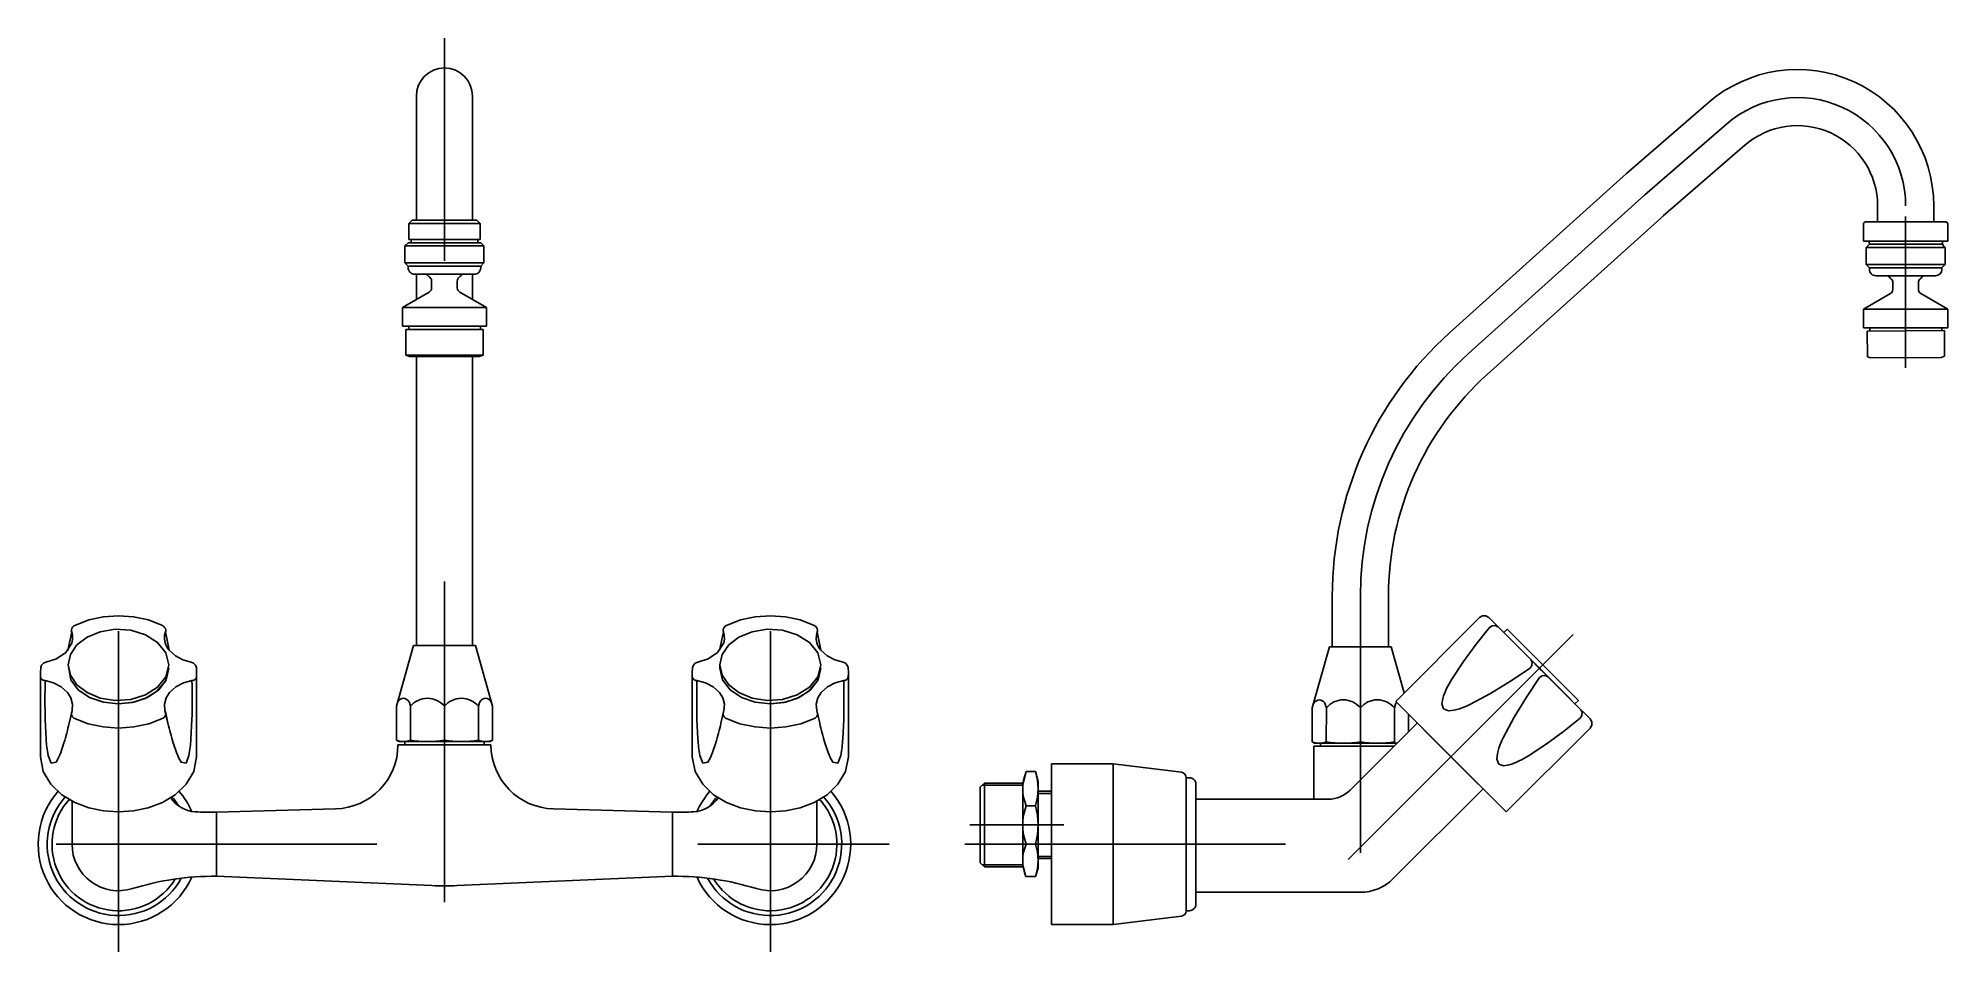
# Model space of a CAD drawing. Extents: x 12.285 to 12.88, y 5.132 to 5.417.
import ezdxf

# ---------------------------------------------------------------- set-up
doc = ezdxf.new("R2010")
doc.units = 0
doc.header["$LTSCALE"] = 0.2
doc.header["$MEASUREMENT"] = 0
doc.linetypes.add('AXES', pattern=[0.54, 0.3, -0.08, 0.08, -0.08])
doc.linetypes.add('CONTINU', pattern=[0])
doc.layers.get('0').update_dxf_attribs({"linetype": 'CONTINUOUS'})
doc.layers.add('DECA_EIXOS', color=5, linetype='AXES')

msp = doc.modelspace()

# ---------------------------------------------------------------- linework, layer by layer
at = {"linetype": 'CONTINU'}
for points in [[(12.42013, 5.39879, 1), (12.40263, 5.39879)], [(12.87566, 5.36456, 0.642715), (12.80533, 5.39667)], [(12.85816, 5.36456, 0.642718), (12.81679, 5.38345)], [(12.85437, 5.35956, 0.414211), (12.85377, 5.35896)], [(12.85756, 5.35956, 0.41421), (12.85816, 5.36016)], [(12.87566, 5.36016, 0.415448), (12.87626, 5.35956)], [(12.88005, 5.35896, 0.414145), (12.87945, 5.35956)], [(12.40008, 5.34525, 0.415833), (12.40208, 5.34324)], [(12.40584, 5.34324, 0.046952), (12.40682, 5.3423)], [(12.40738, 5.34111, 0.230081), (12.40682, 5.3423)], [(12.41594, 5.3423, 0.229176), (12.41538, 5.34112)], [(12.41594, 5.3423, 0.046846), (12.41691, 5.34324)], [(12.42068, 5.34324, 0.415111), (12.42268, 5.34524)], [(12.85561, 5.34476, 0.414214), (12.85761, 5.34276)], [(12.86139, 5.34276, 0.045663), (12.86234, 5.34185)], [(12.86291, 5.34065, 0.233456), (12.86234, 5.34185)], [(12.87148, 5.34184, 0.231299), (12.87091, 5.34065)], [(12.87148, 5.34184, 0.045659), (12.87243, 5.34276)], [(12.87621, 5.34276, 0.414177), (12.87821, 5.34476)], [(12.40664, 5.33768, 0.267952), (12.40739, 5.33898)], [(12.41539, 5.33898, 0.267941), (12.41614, 5.33768)], [(12.86216, 5.3372, 0.267952), (12.86291, 5.3385)], [(12.87091, 5.3385, 0.267941), (12.87166, 5.3372)], [(12.72473, 5.32498, 0.212567), (12.68816, 5.24286)], [(12.73643, 5.31197, 0.212557), (12.70566, 5.24286)], [(12.2961, 5.23373, 0.242212), (12.29506, 5.23238)], [(12.32346, 5.23373, -0.242212), (12.3245, 5.23232)], [(12.4993, 5.23373, 0.242214), (12.49825, 5.23232)], [(12.52666, 5.23373, -0.242214), (12.5277, 5.23232)], [(12.29518, 5.23174, -0.203609), (12.29506, 5.23238)], [(12.32431, 5.22828, 0.100363), (12.32553, 5.22605)], [(12.32438, 5.23174, 0.203773), (12.3245, 5.23232)], [(12.49838, 5.23174, -0.203689), (12.49825, 5.23232)], [(12.52751, 5.22828, 0.100374), (12.52873, 5.22605)], [(12.52758, 5.23174, 0.203705), (12.5277, 5.23232)], [(12.28543, 5.21766), (12.28581, 5.217, 0.140069), (12.28689, 5.21655)], [(12.28719, 5.19835), (12.28691, 5.20441, -0.009789), (12.28689, 5.21655)], [(12.33236, 5.19835), (12.33265, 5.20441, 0.009792), (12.33267, 5.21655)], [(12.33413, 5.21766), (12.33374, 5.217, -0.140069), (12.33267, 5.21655)], [(12.48863, 5.21766), (12.48901, 5.217, 0.140065), (12.49009, 5.21655)], [(12.49039, 5.19835), (12.49011, 5.20441, -0.00979), (12.49009, 5.21655)], [(12.53556, 5.19835), (12.53585, 5.20441, 0.009791), (12.53587, 5.21655)], [(12.53724, 5.2175), (12.53695, 5.217, -0.140069), (12.53587, 5.21655)], [(12.72286, 5.20774), (12.72232, 5.20929), (12.72258, 5.21095, -0.045801), (12.72382, 5.21406, -0.020131), (12.72545, 5.21702)], [(12.39766, 5.21076, 0.185622), (12.39668, 5.2096)], [(12.39948, 5.21077, 0.283666), (12.39766, 5.21076)], [(12.40045, 5.20967, 0.1769), (12.39948, 5.21077)], [(12.41138, 5.20854, 0.468794), (12.40077, 5.20854)], [(12.42198, 5.20854, 0.468795), (12.41138, 5.20854)], [(12.42327, 5.21077, 0.177018), (12.42231, 5.20967)], [(12.42509, 5.21076, 0.285004), (12.42327, 5.21077)], [(12.42608, 5.2096, 0.186176), (12.42509, 5.21076)], [(12.6832, 5.21028, 0.185708), (12.68221, 5.20912)], [(12.68502, 5.21028, 0.283757), (12.6832, 5.21028)], [(12.68609, 5.20882, 0.224058), (12.68502, 5.21028)], [(12.69691, 5.20806, 0.468801), (12.68631, 5.20806)], [(12.70752, 5.20806, 0.468797), (12.69691, 5.20806)], [(12.70819, 5.20978, 0.126862), (12.70774, 5.20882)], [(12.29438, 5.20327, -0.016119), (12.29276, 5.19713), (12.29176, 5.19414)], [(12.32518, 5.20323, 0.016004), (12.3268, 5.19713), (12.3278, 5.19414)], [(12.49758, 5.20327, -0.016122), (12.49596, 5.19713), (12.49496, 5.19414)], [(12.52838, 5.20323, 0.016007), (12.53, 5.19713), (12.531, 5.19414)], [(12.73105, 5.20906, -0.027343), (12.72783, 5.20778), (12.72618, 5.20733), (12.72444, 5.20716), (12.72286, 5.20774)], [(12.28873, 5.19081), (12.28783, 5.19323, -0.030851), (12.28719, 5.19835)], [(12.33083, 5.19081), (12.33172, 5.19323, 0.030851), (12.33236, 5.19835)], [(12.39638, 5.19797, 0.197191), (12.40077, 5.19797)], [(12.40077, 5.19797, 0.081682), (12.41138, 5.19797)], [(12.41138, 5.19797, 0.081683), (12.42199, 5.19797)], [(12.42199, 5.19797, 0.197179), (12.42638, 5.19797)], [(12.49193, 5.19081), (12.49103, 5.19323, -0.030854), (12.49039, 5.19835)], [(12.53403, 5.19081), (12.53492, 5.19323, 0.030854), (12.53556, 5.19835)], [(12.68191, 5.19749, 0.197187), (12.6863, 5.19749)], [(12.6863, 5.19749, 0.081682), (12.69691, 5.19749)], [(12.69691, 5.19749, 0.081667), (12.70752, 5.19749)], [(12.7414, 5.19871, 0.027344), (12.74011, 5.19549), (12.73967, 5.19384), (12.7395, 5.1921), (12.74007, 5.19052)], [(12.29176, 5.19414, -0.033821), (12.29029, 5.19109), (12.28873, 5.19081)], [(12.3278, 5.19414, 0.033821), (12.32926, 5.19109), (12.33083, 5.19081)], [(12.37742, 5.17654, 0.406441), (12.39688, 5.19655)], [(12.42588, 5.19654, 0.406298), (12.44534, 5.17654)], [(12.49496, 5.19414, -0.033823), (12.49349, 5.19109), (12.49193, 5.19081)], [(12.531, 5.19414, 0.033822), (12.53246, 5.19109), (12.53403, 5.19081)], [(12.74007, 5.19052), (12.74162, 5.18999), (12.74328, 5.19024, 0.045801), (12.74639, 5.19149, 0.020131), (12.74935, 5.19312)], [(12.59277, 5.18817, 0.210968), (12.59277, 5.17754)], [(12.59559, 5.17754, 0.158093), (12.59559, 5.18817)], [(12.64263, 5.18628, 0.37886), (12.64113, 5.18797)], [(12.64563, 5.18427, 0.414215), (12.64363, 5.18627)], [(12.29095, 5.18206, 1.161378), (12.33263, 5.15527)], [(12.29317, 5.18034, 1.122961), (12.32934, 5.15494)], [(12.29448, 5.17955, 1.100819), (12.32747, 5.1547)], [(12.32596, 5.18008, 0.234682), (12.33368, 5.17565)], [(12.3286, 5.1774, 0.041336), (12.32639, 5.18034)], [(12.33266, 5.17572, 0.07561), (12.3286, 5.18206)], [(12.48908, 5.17565, 0.234681), (12.49679, 5.18008)], [(12.49415, 5.18206, 0.075611), (12.49009, 5.17572)], [(12.49013, 5.15527, 1.161379), (12.5318, 5.18206)], [(12.49341, 5.15494, 1.122962), (12.52959, 5.18034)], [(12.49637, 5.18034, 0.041336), (12.49416, 5.1774)], [(12.49529, 5.1547, 1.100819), (12.52828, 5.17955)], [(12.68698, 5.17956, 0.201238), (12.69376, 5.18241)], [(12.33368, 5.17565, 0.021164), (12.34028, 5.17554)], [(12.48248, 5.17554, 0.021164), (12.48908, 5.17565)], [(12.59277, 5.17754, 0.187031), (12.59277, 5.16554)], [(12.59559, 5.16554, 0.140155), (12.59559, 5.17754)], [(12.29528, 5.16555, 0.505827), (12.31408, 5.15169)], [(12.50868, 5.15169, 0.505426), (12.52748, 5.16554)], [(12.59277, 5.16554, 0.207776), (12.59262, 5.15545)], [(12.59559, 5.15545, 0.166861), (12.59559, 5.16554)], [(12.34028, 5.15554, 0.077808), (12.31408, 5.15169)], [(12.50868, 5.15169, 0.077808), (12.48248, 5.15554)], [(12.40748, 5.15262, 0.021681), (12.41528, 5.15262)], [(12.69691, 5.15056, 0.198919), (12.70717, 5.1548)], [(12.64113, 5.1431, 0.37886), (12.64263, 5.14479)], [(12.64363, 5.14481, 0.414214), (12.64563, 5.14681)]]:
    msp.add_lwpolyline(points, format="xyb", dxfattribs=at)
for points in [[(12.40263, 5.36004), (12.40263, 5.39879)], [(12.42013, 5.36004), (12.42013, 5.39879)], [(12.80533, 5.39667), (12.77989, 5.37464)], [(12.81679, 5.38345), (12.79134, 5.36142)], [(12.77989, 5.37464), (12.72473, 5.32498)], [(12.85816, 5.36016), (12.85816, 5.36456)], [(12.87566, 5.36016), (12.87566, 5.36456)], [(12.40028, 5.35904), (12.40128, 5.36004)], [(12.40028, 5.35404), (12.40028, 5.35904)], [(12.40028, 5.35904), (12.42248, 5.35904)], [(12.40128, 5.36004), (12.42148, 5.36004)], [(12.42148, 5.36004), (12.42248, 5.35904)], [(12.42248, 5.35404), (12.42248, 5.35904)], [(12.7916, 5.36164), (12.73643, 5.31197)], [(12.85377, 5.35356), (12.85377, 5.35896)], [(12.86691, 5.35956), (12.85437, 5.35956)], [(12.87945, 5.35956), (12.86691, 5.35956)], [(12.88005, 5.35356), (12.88005, 5.35896)], [(12.39908, 5.35204), (12.40008, 5.35304)], [(12.39908, 5.34674), (12.39908, 5.35204)], [(12.39908, 5.35204), (12.42368, 5.35204)], [(12.40008, 5.35304), (12.42268, 5.35304)], [(12.40028, 5.35404), (12.42248, 5.35404)], [(12.40098, 5.35304), (12.40098, 5.35404)], [(12.42178, 5.35304), (12.42178, 5.35404)], [(12.42268, 5.35304), (12.42368, 5.35204)], [(12.42368, 5.34674), (12.42368, 5.35204)], [(12.86691, 5.35356), (12.85377, 5.35356)], [(12.85461, 5.35156), (12.85511, 5.35206)], [(12.85511, 5.35206), (12.85561, 5.35256)], [(12.85561, 5.35256), (12.85545, 5.35356)], [(12.85561, 5.35256), (12.87837, 5.35256)], [(12.88005, 5.35356), (12.86691, 5.35356)], [(12.87837, 5.35256), (12.87837, 5.35356)], [(12.87871, 5.35206), (12.87837, 5.35256)], [(12.87921, 5.35156), (12.87871, 5.35206)], [(12.39908, 5.34674), (12.40008, 5.34574)], [(12.39908, 5.34674), (12.42368, 5.34674)], [(12.42268, 5.34574), (12.42368, 5.34674)], [(12.85461, 5.35156), (12.87921, 5.35156)], [(12.85461, 5.34626), (12.85461, 5.35156)], [(12.87921, 5.34626), (12.85461, 5.34626)], [(12.85511, 5.34576), (12.85461, 5.34626)], [(12.87871, 5.34576), (12.87921, 5.34626)], [(12.87921, 5.34626), (12.87921, 5.35156)], [(12.40008, 5.34525), (12.40008, 5.34574)], [(12.40008, 5.34574), (12.42268, 5.34574)], [(12.40208, 5.34324), (12.42068, 5.34324)], [(12.40263, 5.33536), (12.40263, 5.34324)], [(12.40739, 5.33898), (12.40738, 5.34111)], [(12.41539, 5.33898), (12.41538, 5.34112)], [(12.42013, 5.33537), (12.42013, 5.34324)], [(12.42268, 5.34524), (12.42268, 5.34574)], [(12.85561, 5.34526), (12.85511, 5.34576)], [(12.85561, 5.34476), (12.85561, 5.34526)], [(12.87821, 5.34526), (12.85561, 5.34526)], [(12.86691, 5.34276), (12.85761, 5.34276)], [(12.86291, 5.3385), (12.86291, 5.34065)], [(12.86691, 5.34276), (12.87621, 5.34276)], [(12.87091, 5.3385), (12.87091, 5.34065)], [(12.87821, 5.34526), (12.87871, 5.34576)], [(12.87821, 5.34476), (12.87821, 5.34526)], [(12.40664, 5.33768), (12.39825, 5.33284)], [(12.42453, 5.33284), (12.41614, 5.33768)], [(12.86216, 5.3372), (12.85377, 5.33236)], [(12.88005, 5.33236), (12.87166, 5.3372)], [(12.39825, 5.32703), (12.39825, 5.33284)], [(12.39825, 5.33284), (12.42453, 5.33284)], [(12.42453, 5.32703), (12.42453, 5.33284)], [(12.85377, 5.32655), (12.85377, 5.33236)], [(12.85377, 5.33236), (12.88005, 5.33236)], [(12.88005, 5.32655), (12.88005, 5.33236)], [(12.39825, 5.32703), (12.42453, 5.32703)], [(12.39939, 5.31801), (12.39939, 5.32601)], [(12.39939, 5.32601), (12.42349, 5.32601)], [(12.40023, 5.32703), (12.40024, 5.32601)], [(12.42263, 5.32703), (12.42264, 5.32601)], [(12.42349, 5.32601), (12.42349, 5.31801)], [(12.85377, 5.32655), (12.86691, 5.32655)], [(12.85491, 5.32553), (12.86691, 5.32563)], [(12.85491, 5.32553), (12.85497, 5.31753)], [(12.85575, 5.32655), (12.85576, 5.32554)], [(12.86691, 5.32655), (12.88005, 5.32655)], [(12.86691, 5.32563), (12.87901, 5.32572)], [(12.87815, 5.32655), (12.87816, 5.32571)], [(12.87901, 5.32572), (12.87907, 5.31772)], [(12.40051, 5.31762), (12.39939, 5.31801)], [(12.39939, 5.31801), (12.42349, 5.31801)], [(12.40051, 5.31762), (12.42225, 5.31762)], [(12.40263, 5.22754), (12.40263, 5.31763)], [(12.42013, 5.22754), (12.42013, 5.31762)], [(12.42225, 5.31762), (12.42349, 5.31801)], [(12.85497, 5.31753), (12.85603, 5.31714)], [(12.85603, 5.31714), (12.87802, 5.31731)], [(12.87802, 5.31731), (12.87907, 5.31772)], [(12.68816, 5.22706), (12.68816, 5.24286)], [(12.70566, 5.22706), (12.70566, 5.24286)], [(12.2961, 5.23373), (12.30048, 5.23545), (12.30508, 5.23645), (12.30978, 5.23672)], [(12.32346, 5.23373), (12.31907, 5.23545), (12.31447, 5.23645), (12.30978, 5.23672)], [(12.4993, 5.23373), (12.50368, 5.23545), (12.50828, 5.23645), (12.51298, 5.23678)], [(12.52666, 5.23373), (12.52227, 5.23545), (12.51767, 5.23645), (12.51298, 5.23678)], [(12.70794, 5.21004), (12.7341, 5.2362)], [(12.72545, 5.21702), (12.7291, 5.22255), (12.73306, 5.22789), (12.7372, 5.2331)], [(12.7341, 5.2362), (12.73501, 5.23672), (12.73602, 5.23672), (12.73693, 5.2362)], [(12.75273, 5.2204), (12.73693, 5.2362)], [(12.7372, 5.2331), (12.73799, 5.23363), (12.73893, 5.23375), (12.73978, 5.23334)], [(12.29523, 5.2282), (12.29334, 5.22532), (12.29044, 5.22338), (12.28712, 5.22228)], [(12.29518, 5.23174), (12.29393, 5.22593)], [(12.29523, 5.2282), (12.29546, 5.22949), (12.29543, 5.2307), (12.29518, 5.23174)], [(12.32431, 5.22828), (12.32409, 5.22949), (12.32413, 5.2307), (12.32438, 5.23174)], [(12.32438, 5.23174), (12.32553, 5.22605)], [(12.39638, 5.20854), (12.40173, 5.22754)], [(12.40173, 5.22754), (12.42103, 5.22754)], [(12.42103, 5.22754), (12.42638, 5.20854)], [(12.49847, 5.22827), (12.49654, 5.22532), (12.49364, 5.22338), (12.49032, 5.22228)], [(12.49838, 5.23174), (12.49713, 5.22593)], [(12.49847, 5.22827), (12.49866, 5.22949), (12.49863, 5.2307), (12.49838, 5.23174)], [(12.52751, 5.22828), (12.52729, 5.22949), (12.52733, 5.2307), (12.52758, 5.23174)], [(12.52758, 5.23174), (12.52873, 5.22605)], [(12.68191, 5.20806), (12.68726, 5.22706)], [(12.68726, 5.22706), (12.70656, 5.22706)], [(12.70656, 5.22706), (12.7106, 5.21271)], [(12.74269, 5.23256), (12.74163, 5.2315)], [(12.76383, 5.20929), (12.74163, 5.2315)], [(12.75273, 5.2204), (12.74163, 5.2315)], [(12.76489, 5.21035), (12.74269, 5.23256)], [(12.74276, 5.23037), (12.74774, 5.22539)], [(12.28553, 5.22058), (12.2858, 5.22136), (12.28636, 5.22196), (12.28712, 5.22228)], [(12.29429, 5.22044), (12.29408, 5.22146)], [(12.32553, 5.22605), (12.3275, 5.22429), (12.32987, 5.22305), (12.33243, 5.22228)], [(12.33403, 5.22058), (12.33376, 5.22136), (12.33319, 5.22196), (12.33243, 5.22228)], [(12.48873, 5.22058), (12.489, 5.22136), (12.48956, 5.22196), (12.49032, 5.22228)], [(12.49728, 5.2204), (12.49728, 5.22146)], [(12.52873, 5.22605), (12.5307, 5.22429), (12.53307, 5.22305), (12.53563, 5.22228)], [(12.53723, 5.22058), (12.53696, 5.22136), (12.53639, 5.22196), (12.53563, 5.22228)], [(12.74691, 5.22622), (12.75099, 5.22214)], [(12.74984, 5.22046), (12.75037, 5.22125), (12.75049, 5.22219), (12.75008, 5.22304)], [(12.75136, 5.22177), (12.75161, 5.22151)], [(12.75161, 5.22151), (12.75203, 5.22109)], [(12.75203, 5.22109), (12.75273, 5.2204)], [(12.28543, 5.21898), (12.28553, 5.22058)], [(12.28543, 5.21898), (12.28543, 5.21766)], [(12.28543, 5.21898), (12.28543, 5.19282)], [(12.28689, 5.21655), (12.28955, 5.21588), (12.29193, 5.21464), (12.29391, 5.21285)], [(12.29429, 5.22044), (12.29491, 5.21682), (12.29724, 5.21371), (12.30074, 5.21132), (12.30505, 5.20981), (12.30978, 5.20929), (12.3145, 5.20981), (12.31881, 5.21132), (12.32231, 5.21371), (12.32464, 5.21682), (12.32548, 5.2204)], [(12.32548, 5.2204), (12.32439, 5.21634), (12.32165, 5.21313), (12.31803, 5.21095), (12.31399, 5.2097), (12.30978, 5.20929)], [(12.33267, 5.21655), (12.33, 5.21588), (12.32763, 5.21464), (12.32564, 5.21285)], [(12.33413, 5.21898), (12.33403, 5.22058)], [(12.33413, 5.21898), (12.33413, 5.21766)], [(12.33413, 5.21898), (12.33413, 5.19282)], [(12.48863, 5.21898), (12.48873, 5.22058)], [(12.48863, 5.21898), (12.48863, 5.21766)], [(12.48863, 5.21898), (12.48863, 5.19282)], [(12.49009, 5.21655), (12.49275, 5.21588), (12.49513, 5.21464), (12.49711, 5.21285)], [(12.49728, 5.2204), (12.49811, 5.21682), (12.50044, 5.21371), (12.50394, 5.21132), (12.50825, 5.20981), (12.51298, 5.20929), (12.5177, 5.20981), (12.52201, 5.21132), (12.52551, 5.21371), (12.52784, 5.21682), (12.52868, 5.2204)], [(12.52868, 5.2204), (12.52759, 5.21634), (12.52485, 5.21313), (12.52123, 5.21095), (12.51719, 5.2097), (12.51298, 5.20929)], [(12.53587, 5.21655), (12.5332, 5.21588), (12.53083, 5.21464), (12.52884, 5.21285)], [(12.53733, 5.21898), (12.53723, 5.22058)], [(12.53733, 5.21898), (12.53724, 5.2175)], [(12.53733, 5.21898), (12.53733, 5.19282)], [(12.74984, 5.22046), (12.74376, 5.21635), (12.73753, 5.21248), (12.73105, 5.20906)], [(12.75279, 5.2175), (12.74869, 5.21143), (12.74482, 5.20519), (12.7414, 5.19871)], [(12.75273, 5.2204), (12.76383, 5.20929)], [(12.75343, 5.2197), (12.75273, 5.2204)], [(12.75279, 5.2175), (12.75359, 5.21803), (12.75453, 5.21816), (12.75538, 5.21775)], [(12.75385, 5.21928), (12.75343, 5.2197)], [(12.7541, 5.21902), (12.75385, 5.21928)], [(12.75855, 5.21458), (12.75448, 5.21865)], [(12.7627, 5.21042), (12.75772, 5.2154)], [(12.29391, 5.21285), (12.29495, 5.21117), (12.29545, 5.20925), (12.29531, 5.20722)], [(12.32564, 5.21285), (12.3246, 5.21117), (12.3241, 5.20925), (12.32425, 5.20722)], [(12.40045, 5.20967), (12.40077, 5.20854)], [(12.42198, 5.20854), (12.42231, 5.20967)], [(12.49711, 5.21285), (12.49815, 5.21117), (12.49865, 5.20925), (12.49851, 5.20722)], [(12.52884, 5.21285), (12.5278, 5.21117), (12.5273, 5.20925), (12.52745, 5.20722)], [(12.68598, 5.20919), (12.68631, 5.20806)], [(12.70785, 5.2092), (12.70752, 5.20806)], [(12.70794, 5.21004), (12.72515, 5.19282)], [(12.71066, 5.20731), (12.70794, 5.21004)], [(12.76489, 5.21035), (12.76383, 5.20929)], [(12.76854, 5.20459), (12.76383, 5.20929)], [(12.29531, 5.20722), (12.29438, 5.20327)], [(12.2951, 5.20635), (12.29519, 5.20671)], [(12.2951, 5.20635), (12.2951, 5.20577), (12.29539, 5.20525), (12.29584, 5.20486)], [(12.29531, 5.20722), (12.29519, 5.20671)], [(12.29584, 5.20486), (12.3003, 5.20312), (12.305, 5.2021), (12.30978, 5.20176)], [(12.32372, 5.20486), (12.31926, 5.20312), (12.31455, 5.2021), (12.30978, 5.20176)], [(12.32449, 5.20636), (12.32446, 5.20577), (12.32417, 5.20525), (12.32372, 5.20486)], [(12.32425, 5.20722), (12.32437, 5.20671)], [(12.32425, 5.20722), (12.32518, 5.20323)], [(12.32449, 5.20636), (12.32437, 5.20671)], [(12.32518, 5.20323), (12.32449, 5.20636)], [(12.39638, 5.19797), (12.39638, 5.20854)], [(12.40077, 5.19797), (12.40077, 5.20854)], [(12.42199, 5.19797), (12.42198, 5.20854)], [(12.42638, 5.19797), (12.42638, 5.20854)], [(12.49851, 5.20722), (12.49758, 5.20327)], [(12.49831, 5.20635), (12.4983, 5.20577), (12.49859, 5.20525), (12.49904, 5.20486)], [(12.49831, 5.20635), (12.49839, 5.20671)], [(12.49851, 5.20722), (12.49839, 5.20671)], [(12.49904, 5.20486), (12.5035, 5.20312), (12.5082, 5.2021), (12.51298, 5.20176)], [(12.52692, 5.20486), (12.52246, 5.20312), (12.51776, 5.2021), (12.51298, 5.20176)], [(12.52769, 5.20636), (12.52766, 5.20577), (12.52737, 5.20525), (12.52692, 5.20486)], [(12.52745, 5.20722), (12.52838, 5.20323)], [(12.52745, 5.20722), (12.52757, 5.20671)], [(12.52769, 5.20636), (12.52757, 5.20671)], [(12.52838, 5.20323), (12.52769, 5.20636)], [(12.68191, 5.19749), (12.68191, 5.20806)], [(12.6863, 5.19749), (12.68631, 5.20806)], [(12.71466, 5.20331), (12.69376, 5.18241)], [(12.69691, 5.19749), (12.69691, 5.20806)], [(12.70752, 5.19706), (12.70752, 5.20806)], [(12.71066, 5.20731), (12.72515, 5.19282)], [(12.71191, 5.20056), (12.71191, 5.20606)], [(12.74935, 5.19312), (12.75489, 5.19676), (12.76023, 5.20073), (12.76543, 5.20486)], [(12.76543, 5.20486), (12.76596, 5.20566), (12.76609, 5.2066), (12.76568, 5.20745)], [(12.76621, 5.20692), (12.76568, 5.20745)], [(12.76854, 5.20176), (12.76906, 5.20267), (12.76906, 5.20368), (12.76854, 5.20459)], [(12.39638, 5.19797), (12.39713, 5.19754)], [(12.39713, 5.19754), (12.42563, 5.19754)], [(12.39898, 5.19654), (12.39898, 5.19755)], [(12.42378, 5.19654), (12.42378, 5.19755)], [(12.42563, 5.19754), (12.42638, 5.19797)], [(12.68266, 5.19706), (12.68191, 5.19749)], [(12.73541, 5.18257), (12.7149, 5.20307)], [(12.74237, 5.1756), (12.76854, 5.20176)], [(12.30978, 5.1756), (12.3051, 5.17592), (12.3005, 5.1769), (12.29612, 5.17856), (12.2921, 5.18098), (12.28869, 5.18421), (12.28631, 5.18823), (12.28543, 5.19282)], [(12.30978, 5.1756), (12.31446, 5.17592), (12.31905, 5.1769), (12.32343, 5.17856), (12.32745, 5.18098), (12.33086, 5.18421), (12.33325, 5.18823), (12.33413, 5.19282)], [(12.39688, 5.19655), (12.42588, 5.19654)], [(12.51298, 5.1756), (12.5083, 5.17592), (12.5037, 5.1769), (12.49932, 5.17856), (12.4953, 5.18098), (12.49189, 5.18421), (12.48951, 5.18823), (12.48863, 5.19282)], [(12.51298, 5.1756), (12.51766, 5.17592), (12.52226, 5.1769), (12.52663, 5.17856), (12.53066, 5.18098), (12.53406, 5.18421), (12.53645, 5.18823), (12.53733, 5.19282)], [(12.68241, 5.19606), (12.68241, 5.17956)], [(12.70741, 5.19606), (12.68241, 5.19606)], [(12.68266, 5.19706), (12.70841, 5.19706)], [(12.68451, 5.19606), (12.68451, 5.19707)], [(12.74237, 5.1756), (12.72515, 5.19282)], [(12.72515, 5.19282), (12.73965, 5.17832)], [(12.59165, 5.18399), (12.59277, 5.18817)], [(12.59277, 5.18817), (12.59559, 5.18817)], [(12.59643, 5.18504), (12.59559, 5.18817)], [(12.60063, 5.19059), (12.61983, 5.19059)], [(12.60063, 5.19059), (12.60063, 5.14049)], [(12.64113, 5.18797), (12.61983, 5.19059)], [(12.61983, 5.19059), (12.61983, 5.14049)], [(12.64263, 5.18628), (12.64363, 5.18627)], [(12.64263, 5.18628), (12.64263, 5.14479)], [(12.57973, 5.18461), (12.57843, 5.18331)], [(12.57843, 5.15976), (12.57843, 5.18331)], [(12.57903, 5.18391), (12.59165, 5.18399)], [(12.57973, 5.15846), (12.57973, 5.18461)], [(12.57973, 5.18461), (12.59193, 5.18461)], [(12.5917, 5.15916), (12.59165, 5.18399)], [(12.59636, 5.18134), (12.60063, 5.18134)], [(12.59641, 5.18204), (12.60063, 5.18204)], [(12.59643, 5.17154), (12.59643, 5.18504)], [(12.64563, 5.18427), (12.64563, 5.14681)], [(12.64563, 5.17956), (12.68698, 5.17956)], [(12.73517, 5.1828), (12.70717, 5.1548)], [(12.29528, 5.16555), (12.29528, 5.17907)], [(12.34028, 5.17554), (12.37742, 5.17654)], [(12.34028, 5.15554), (12.34028, 5.17554)], [(12.44534, 5.17654), (12.48248, 5.17554)], [(12.48248, 5.15554), (12.48248, 5.17554)], [(12.52748, 5.16554), (12.52748, 5.17907)], [(12.59277, 5.17754), (12.59559, 5.17754)], [(12.73965, 5.17832), (12.74237, 5.1756)], [(12.29528, 5.17122), (12.29528, 5.16555)], [(12.52748, 5.17122), (12.52748, 5.16554)], [(12.59643, 5.15804), (12.59643, 5.17154)], [(12.59277, 5.16554), (12.59559, 5.16554)], [(12.59638, 5.16174), (12.60063, 5.16174)], [(12.34028, 5.15554), (12.40748, 5.15262)], [(12.41528, 5.15262), (12.48248, 5.15554)], [(12.57973, 5.15846), (12.57843, 5.15976)], [(12.57903, 5.15916), (12.5917, 5.15916)], [(12.57973, 5.15846), (12.59193, 5.15846)], [(12.59262, 5.15545), (12.5917, 5.15916)], [(12.59559, 5.15545), (12.59643, 5.15804)], [(12.59642, 5.16104), (12.60063, 5.16104)], [(12.59262, 5.15545), (12.59559, 5.15545)], [(12.64563, 5.15056), (12.69691, 5.15056)], [(12.64263, 5.14479), (12.64363, 5.14481)], [(12.60063, 5.14049), (12.61983, 5.14049)], [(12.64113, 5.1431), (12.61983, 5.14049)]]:
    msp.add_lwpolyline(points, dxfattribs=at)
for points in [[(12.32548, 5.22146), (12.32454, 5.22524), (12.32196, 5.22846), (12.31816, 5.23084), (12.3136, 5.23222), (12.30876, 5.23253), (12.30408, 5.2318), (12.29997, 5.23013), (12.29679, 5.22769), (12.29477, 5.22471), (12.29408, 5.22146), (12.29477, 5.2182), (12.29679, 5.21522), (12.29997, 5.21279), (12.30408, 5.21111), (12.30876, 5.21038), (12.3136, 5.21069), (12.31816, 5.21207), (12.32196, 5.21446), (12.32454, 5.21768)], [(12.52868, 5.22146), (12.52774, 5.22524), (12.52516, 5.22846), (12.52136, 5.23084), (12.5168, 5.23222), (12.51196, 5.23253), (12.50728, 5.2318), (12.50317, 5.23013), (12.49999, 5.22769), (12.49797, 5.22471), (12.49728, 5.22146), (12.49797, 5.2182), (12.49999, 5.21522), (12.50317, 5.21279), (12.50728, 5.21111), (12.51196, 5.21038), (12.5168, 5.21069), (12.52136, 5.21207), (12.52516, 5.21446), (12.52774, 5.21768)]]:
    msp.add_lwpolyline(points, close=True, dxfattribs=at)
at = {"layer": 'DECA_EIXOS'}
for points in [[(12.41138, 5.14744), (12.41138, 5.41682)], [(12.81106, 5.39006), (12.78561, 5.36803)], [(12.78561, 5.36803), (12.73058, 5.31848)], [(12.86691, 5.31402), (12.86691, 5.36122)], [(12.30978, 5.132), (12.30978, 5.25569)], [(12.51298, 5.132), (12.51298, 5.25569)], [(12.69691, 5.16284), (12.69691, 5.24286)], [(12.76326, 5.23092), (12.69309, 5.16075)], [(12.57516, 5.17154), (12.60446, 5.17154)], [(12.29034, 5.16554), (12.54998, 5.16554)], [(12.57359, 5.16554), (12.7034, 5.16554)]]:
    msp.add_lwpolyline(points, dxfattribs=at)
for points in [[(12.86691, 5.36456, 0.642717), (12.81106, 5.39006)], [(12.73058, 5.31848, 0.212567), (12.69691, 5.24286)]]:
    msp.add_lwpolyline(points, format="xyb", dxfattribs=at)

doc.saveas('drawing.dxf')
